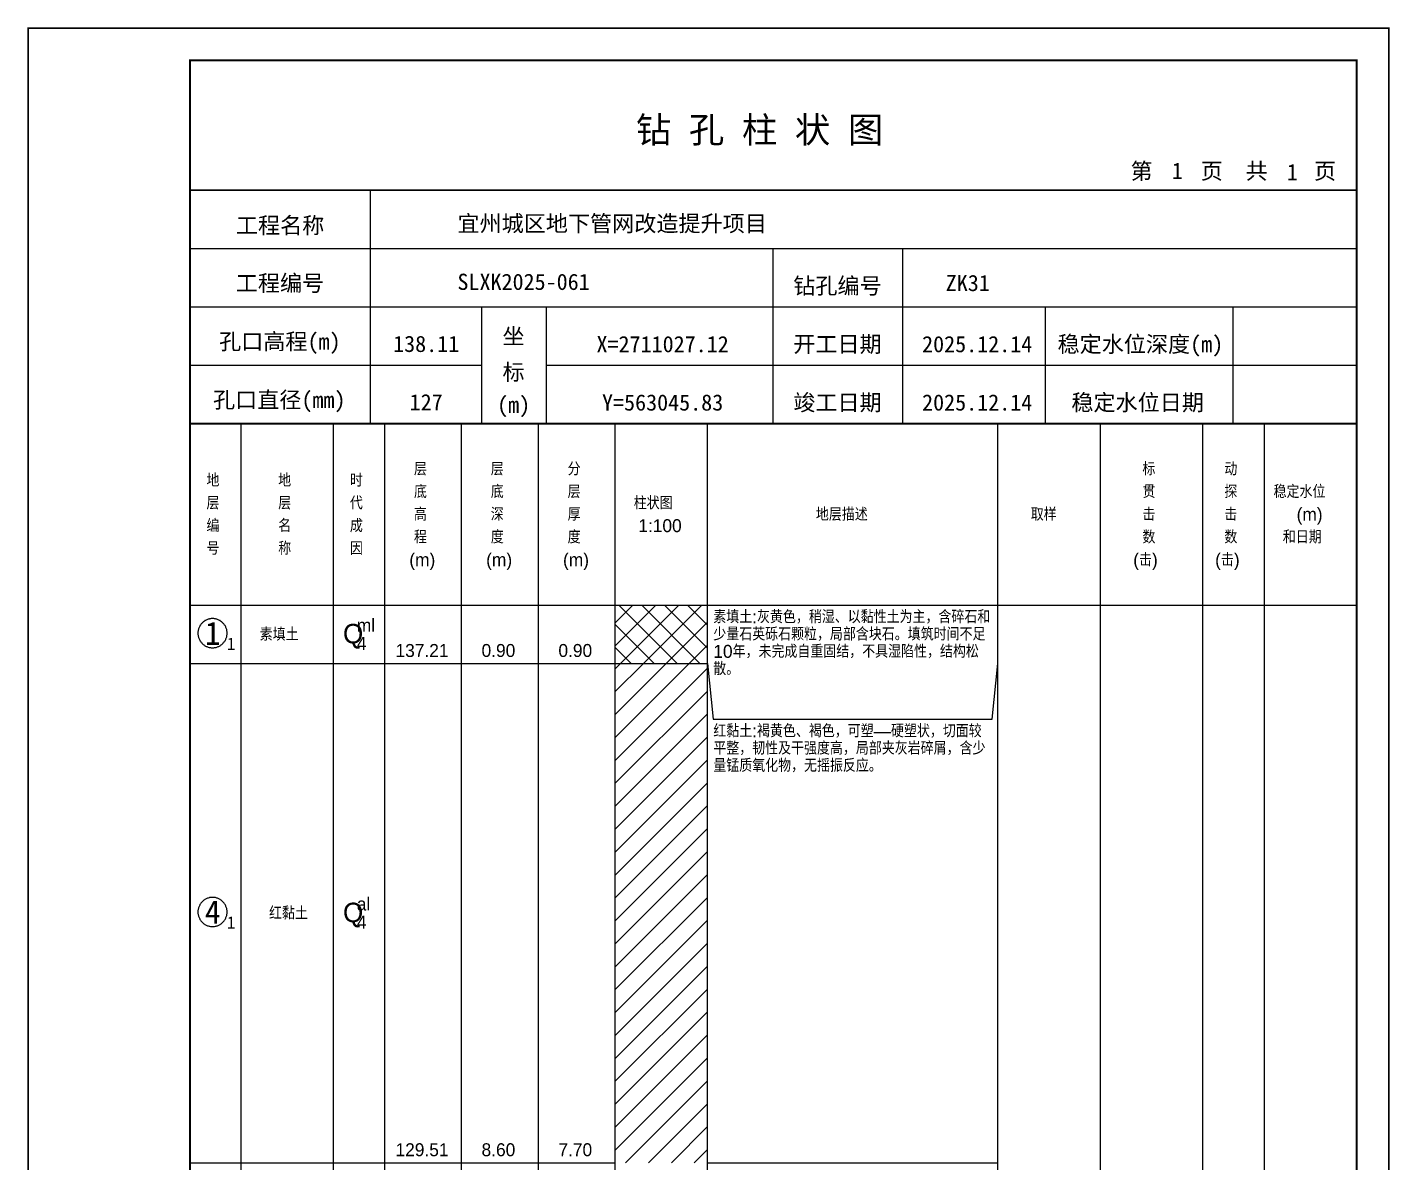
# Model space of a CAD drawing. Header units: millimetres. Extents: x 12489 to 89920, y 4630 to 4927.
# Drawn here: x 45049.3 to 45259.6, y 4751.7 to 4926.8 of the extents above; entities that cross this region are included whole.
import ezdxf
from ezdxf.enums import TextEntityAlignment as Align

# ---------------------------------------------------------------- set-up
doc = ezdxf.new("R2010")
doc.units = ezdxf.units.MM
doc.layers.add('ZZT_TC', color=7, linetype='Continuous')
doc.styles.add('成果图图块', font='', dxfattribs={"height": 2.5})
doc.styles.add('成果图模板', font='')
doc.styles.add('成果图模板标题', font='simhei.ttf')
doc.styles.add('成果图表体', font='Comfont.shx', dxfattribs={"height": 2, "bigfont": 'Hztxt12a.shx'})
doc.styles.get('成果图图块').set_extended_font_data('FangSong_GB2312')
doc.styles.get('成果图模板').set_extended_font_data('FangSong_GB2312')

# ---------------------------------------------------------------- blocks, each defined once
blk = doc.blocks.new('DCBH-1-1-1271', base_point=(0.3, -0.11))
at = {"layer": 'ZZT_TC', "color": 7}
blk.add_polyline3d([(-0.19, 2.31, 0), (-0.3, 2.31, 0), (-0.41, 2.3, 0), (-0.52, 2.29, 0), (-0.63, 2.27, 0), (-0.73, 2.24, 0), (-0.84, 2.21, 0), (-0.95, 2.18, 0), (-1.05, 2.14, 0), (-1.15, 2.09, 0), (-1.25, 2.04, 0), (-1.35, 1.99, 0), (-1.44, 1.93, 0), (-1.53, 1.87, 0), (-1.62, 1.8, 0), (-1.7, 1.73, 0), (-1.78, 1.65, 0), (-1.86, 1.57, 0), (-1.93, 1.49, 0), (-2, 1.4, 0), (-2.06, 1.31, 0), (-2.12, 1.22, 0), (-2.17, 1.12, 0), (-2.22, 1.02, 0), (-2.27, 0.92, 0), (-2.31, 0.82, 0), (-2.34, 0.71, 0), (-2.37, 0.61, 0), (-2.4, 0.5, 0), (-2.41, 0.39, 0), (-2.43, 0.28, 0), (-2.44, 0.17, 0), (-2.44, 0.06, 0), (-2.44, -0.05, 0), (-2.43, -0.16, 0), (-2.41, -0.27, 0), (-2.4, -0.38, 0), (-2.37, -0.49, 0), (-2.34, -0.6, 0), (-2.31, -0.7, 0), (-2.27, -0.8, 0), (-2.22, -0.9, 0), (-2.17, -1, 0), (-2.12, -1.1, 0), (-2.06, -1.19, 0), (-2, -1.28, 0), (-1.93, -1.37, 0), (-1.86, -1.45, 0), (-1.78, -1.53, 0), (-1.7, -1.61, 0), (-1.62, -1.68, 0), (-1.53, -1.75, 0), (-1.44, -1.81, 0), (-1.35, -1.87, 0), (-1.25, -1.93, 0), (-1.15, -1.98, 0), (-1.05, -2.02, 0), (-0.95, -2.06, 0), (-0.84, -2.1, 0), (-0.73, -2.13, 0), (-0.63, -2.15, 0), (-0.52, -2.17, 0), (-0.41, -2.18, 0), (-0.3, -2.19, 0), (-0.19, -2.19, 0), (-0.08, -2.19, 0), (0.03, -2.18, 0), (0.14, -2.17, 0), (0.25, -2.15, 0), (0.36, -2.13, 0), (0.47, -2.1, 0), (0.57, -2.06, 0), (0.67, -2.02, 0), (0.77, -1.98, 0), (0.87, -1.93, 0), (0.97, -1.87, 0), (1.06, -1.81, 0), (1.15, -1.75, 0), (1.24, -1.68, 0), (1.32, -1.61, 0), (1.4, -1.53, 0), (1.48, -1.45, 0), (1.55, -1.37, 0), (1.62, -1.28, 0), (1.68, -1.19, 0), (1.74, -1.1, 0), (1.8, -1, 0), (1.85, -0.9, 0), (1.89, -0.8, 0), (1.93, -0.7, 0), (1.97, -0.6, 0), (2, -0.49, 0), (2.02, -0.38, 0), (2.04, -0.27, 0), (2.05, -0.16, 0), (2.06, -0.05, 0), (2.06, 0.06, 0), (2.06, 0.17, 0), (2.05, 0.28, 0), (2.04, 0.39, 0), (2.02, 0.5, 0), (2, 0.61, 0), (1.97, 0.71, 0), (1.93, 0.82, 0), (1.89, 0.92, 0), (1.85, 1.02, 0), (1.8, 1.12, 0), (1.74, 1.22, 0), (1.68, 1.31, 0), (1.62, 1.4, 0), (1.55, 1.49, 0), (1.48, 1.57, 0), (1.4, 1.65, 0), (1.32, 1.73, 0), (1.24, 1.8, 0), (1.15, 1.87, 0), (1.06, 1.93, 0), (0.97, 1.99, 0), (0.87, 2.04, 0), (0.77, 2.09, 0), (0.67, 2.14, 0), (0.57, 2.18, 0), (0.47, 2.21, 0), (0.36, 2.24, 0), (0.25, 2.27, 0), (0.14, 2.29, 0), (0.03, 2.3, 0), (-0.08, 2.31, 0), (-0.19, 2.31, 0)], dxfattribs=at)
at = {"style": '成果图图块'}
blk.add_text('1', height=3.57, dxfattribs=at).set_placement((-0.16, -1.74), align=Align.CENTER)
blk.add_text('1', height=1.91, dxfattribs=at).set_placement((2.03, -2.53))
blk = doc.blocks.new('DCBH-1-1-1272', base_point=(0.3, -0.11))
at = {"layer": 'ZZT_TC', "color": 7}
blk.add_polyline3d([(-0.19, 2.31, 0), (-0.3, 2.31, 0), (-0.41, 2.3, 0), (-0.52, 2.29, 0), (-0.63, 2.27, 0), (-0.73, 2.24, 0), (-0.84, 2.21, 0), (-0.95, 2.18, 0), (-1.05, 2.14, 0), (-1.15, 2.09, 0), (-1.25, 2.04, 0), (-1.35, 1.99, 0), (-1.44, 1.93, 0), (-1.53, 1.87, 0), (-1.62, 1.8, 0), (-1.7, 1.73, 0), (-1.78, 1.65, 0), (-1.86, 1.57, 0), (-1.93, 1.49, 0), (-2, 1.4, 0), (-2.06, 1.31, 0), (-2.12, 1.22, 0), (-2.17, 1.12, 0), (-2.22, 1.02, 0), (-2.27, 0.92, 0), (-2.31, 0.82, 0), (-2.34, 0.71, 0), (-2.37, 0.61, 0), (-2.4, 0.5, 0), (-2.41, 0.39, 0), (-2.43, 0.28, 0), (-2.44, 0.17, 0), (-2.44, 0.06, 0), (-2.44, -0.05, 0), (-2.43, -0.16, 0), (-2.41, -0.27, 0), (-2.4, -0.38, 0), (-2.37, -0.49, 0), (-2.34, -0.6, 0), (-2.31, -0.7, 0), (-2.27, -0.8, 0), (-2.22, -0.9, 0), (-2.17, -1, 0), (-2.12, -1.1, 0), (-2.06, -1.19, 0), (-2, -1.28, 0), (-1.93, -1.37, 0), (-1.86, -1.45, 0), (-1.78, -1.53, 0), (-1.7, -1.61, 0), (-1.62, -1.68, 0), (-1.53, -1.75, 0), (-1.44, -1.81, 0), (-1.35, -1.87, 0), (-1.25, -1.93, 0), (-1.15, -1.98, 0), (-1.05, -2.02, 0), (-0.95, -2.06, 0), (-0.84, -2.1, 0), (-0.73, -2.13, 0), (-0.63, -2.15, 0), (-0.52, -2.17, 0), (-0.41, -2.18, 0), (-0.3, -2.19, 0), (-0.19, -2.19, 0), (-0.08, -2.19, 0), (0.03, -2.18, 0), (0.14, -2.17, 0), (0.25, -2.15, 0), (0.36, -2.13, 0), (0.47, -2.1, 0), (0.57, -2.06, 0), (0.67, -2.02, 0), (0.77, -1.98, 0), (0.87, -1.93, 0), (0.97, -1.87, 0), (1.06, -1.81, 0), (1.15, -1.75, 0), (1.24, -1.68, 0), (1.32, -1.61, 0), (1.4, -1.53, 0), (1.48, -1.45, 0), (1.55, -1.37, 0), (1.62, -1.28, 0), (1.68, -1.19, 0), (1.74, -1.1, 0), (1.8, -1, 0), (1.85, -0.9, 0), (1.89, -0.8, 0), (1.93, -0.7, 0), (1.97, -0.6, 0), (2, -0.49, 0), (2.02, -0.38, 0), (2.04, -0.27, 0), (2.05, -0.16, 0), (2.06, -0.05, 0), (2.06, 0.06, 0), (2.06, 0.17, 0), (2.05, 0.28, 0), (2.04, 0.39, 0), (2.02, 0.5, 0), (2, 0.61, 0), (1.97, 0.71, 0), (1.93, 0.82, 0), (1.89, 0.92, 0), (1.85, 1.02, 0), (1.8, 1.12, 0), (1.74, 1.22, 0), (1.68, 1.31, 0), (1.62, 1.4, 0), (1.55, 1.49, 0), (1.48, 1.57, 0), (1.4, 1.65, 0), (1.32, 1.73, 0), (1.24, 1.8, 0), (1.15, 1.87, 0), (1.06, 1.93, 0), (0.97, 1.99, 0), (0.87, 2.04, 0), (0.77, 2.09, 0), (0.67, 2.14, 0), (0.57, 2.18, 0), (0.47, 2.21, 0), (0.36, 2.24, 0), (0.25, 2.27, 0), (0.14, 2.29, 0), (0.03, 2.3, 0), (-0.08, 2.31, 0), (-0.19, 2.31, 0)], dxfattribs=at)
at = {"style": '成果图图块'}
blk.add_text('4', height=3.57, dxfattribs=at).set_placement((-0.16, -1.74), align=Align.CENTER)
blk.add_text('1', height=1.91, dxfattribs=at).set_placement((2.03, -2.53))
blk = doc.blocks.new('钻孔柱状图路桥昇龙制图梁世成校核莫家里.dwg149', base_point=(25, 236))
for p, q in [((52.82, 236), (52.82, 272)), ((25, 263), (205, 263)), ((115, 236), (115, 263)), ((135, 236), (135, 263)), ((25, 254), (205, 254)), ((70, 236), (70, 254)), ((80, 236), (80, 254)), ((157, 236), (157, 254)), ((185.95, 236), (185.95, 254)), ((25, 245), (70, 245)), ((80, 245), (205, 245))]:
    blk.add_line(p, q)
for points, const_width in [([(0, 0), (210, 0), (210, 297), (0, 297)], 0.25), ([(25, 5), (205, 5), (205, 292), (25, 292)], 0.3)]:
    blk.add_lwpolyline(points, close=True, dxfattribs=dict(const_width=const_width))
at = {"const_width": 0.3}
for points in [[(25, 272), (205, 272)], [(25, 236), (205, 236)]]:
    blk.add_lwpolyline(points, dxfattribs=at)
for s, height, style, p in [('钻 孔 柱 状 图', 4, '成果图模板标题', (93.8, 279.31)), ('第', 2.5, '成果图模板', (170.12, 273.7)), ('页', 2.5, '成果图模板', (180.96, 273.7)), ('共', 2.5, '成果图模板', (187.88, 273.7)), ('页', 2.5, '成果图模板', (198.44, 273.7)), ('工程名称', 2.5, '成果图模板', (32.07, 265.32)), ('宜州城区地下管网改造提升项目', 2.5, '成果图模板', (66.26, 265.61)), ('工程编号', 2.5, '成果图模板', (32.05, 256.41)), ('SLXK2025-061', 2.5, '成果图模板', (66.26, 256.61)), ('钻孔编号', 2.5, '成果图模板', (118.08, 256)), ('ZK31', 2.5, '成果图模板', (141.61, 256.43)), ('孔口高程(m)', 2.5, '成果图模板', (29.48, 247.41)), ('坐', 2.5, '成果图模板', (73.21, 248.24)), ('开工日期', 2.5, '成果图模板', (118.08, 247)), ('稳定水位深度(m)', 2.5, '成果图模板', (158.86, 247)), ('标', 2.5, '成果图模板', (73.21, 242.7)), ('孔口直径(mm)', 2.5, '成果图模板', (28.54, 238.41)), ('(m) ', 2.5, '成果图模板', (72.38, 237.65)), ('竣工日期', 2.5, '成果图模板', (118.08, 238)), ('稳定水位日期', 2.5, '成果图模板', (160.99, 238))]:
    blk.add_text(s, height=height, dxfattribs=dict(style=style)).set_placement(p)
at = {"style": '成果图模板'}
for s, p in [('1', (177.35, 273.74)), ('1', (195.08, 273.53)), ('138.11', (61.43, 247.04)), ('X=2711027.12', (97.92, 247)), ('2025.12.14', (146.46, 247)), ('127', (61.43, 238.04)), ('Y=563045.83', (97.92, 238)), ('2025.12.14', (146.46, 238))]:
    blk.add_text(s, height=2.5, dxfattribs=at).set_placement(p, align=Align.CENTER)

msp = doc.modelspace()

# ---------------------------------------------------------------- hatches: boundary and pattern name
at = {"linetype": 'Continuous'}
h = msp.add_hatch(dxfattribs=at)
h.set_pattern_fill('GKSTT', scale=0.5, style=0, pattern_type=2)
h.set_pattern_definition([(45, (0, 0), (-1.76776695, 1.76776695), []), (135, (0, 0), (-1.76776695, -1.76776695), [])])
h.paths.add_polyline_path([(45140.06, 4828.71), (45154.29, 4828.71), (45154.29, 4837.71), (45140.06, 4837.71)])
h = msp.add_hatch(dxfattribs=at)
h.set_pattern_fill('GKNXT', scale=0.5, style=0, pattern_type=2)
h.set_pattern_definition([(45, (0, 0), (-1.76776695, 1.76776695), [])])
h.paths.add_polyline_path([(45140.06, 4751.71), (45154.29, 4751.71), (45154.29, 4828.71), (45140.06, 4828.71)])

# ---------------------------------------------------------------- linework, layer by layer
at = {"color": 0}
for p, q in [((45074.45, 4837.71), (45082.35, 4837.71)), ((45074.45, 4828.71), (45074.45, 4837.71)), ((45082.35, 4828.71), (45082.35, 4837.71)), ((45074.45, 4828.71), (45082.35, 4828.71)), ((45074.45, 4828.71), (45082.35, 4828.71)), ((45074.45, 4751.71), (45074.45, 4828.71)), ((45082.35, 4751.71), (45082.35, 4828.71)), ((45074.45, 4751.71), (45082.35, 4751.71))]:
    msp.add_line(p, q, dxfattribs=at)
for points in [[(45074.45, 4865.71), (45082.35, 4865.71)], [(45074.45, 4837.71), (45074.45, 4865.71)], [(45082.35, 4837.71), (45082.35, 4865.71)], [(45082.35, 4865.71), (45096.58, 4865.71)], [(45082.35, 4837.71), (45082.35, 4865.71)], [(45096.58, 4837.71), (45096.58, 4865.71)], [(45096.58, 4865.71), (45104.49, 4865.71)], [(45096.58, 4837.71), (45096.58, 4865.71)], [(45104.49, 4837.71), (45104.49, 4865.71)], [(45104.49, 4865.71), (45116.35, 4865.71)], [(45104.49, 4837.71), (45104.49, 4865.71)], [(45116.35, 4837.71), (45116.35, 4865.71)], [(45116.35, 4865.71), (45128.2, 4865.71)], [(45116.35, 4837.71), (45116.35, 4865.71)], [(45128.2, 4837.71), (45128.2, 4865.71)], [(45128.2, 4865.71), (45140.06, 4865.71)], [(45128.2, 4837.71), (45128.2, 4865.71)], [(45140.06, 4837.71), (45140.06, 4865.71)], [(45140.06, 4865.71), (45154.29, 4865.71)], [(45140.06, 4837.71), (45140.06, 4865.71)], [(45154.29, 4837.71), (45154.29, 4865.71)], [(45154.29, 4865.71), (45199.11, 4865.71)], [(45154.29, 4837.71), (45154.29, 4865.71)], [(45199.11, 4837.71), (45199.11, 4865.71)], [(45199.11, 4865.71), (45214.92, 4865.71)], [(45199.11, 4837.71), (45199.11, 4865.71)], [(45214.92, 4837.71), (45214.92, 4865.71)], [(45214.92, 4865.71), (45230.73, 4865.71)], [(45214.92, 4837.71), (45214.92, 4865.71)], [(45230.73, 4837.71), (45230.73, 4865.71)], [(45230.73, 4865.71), (45240.22, 4865.71)], [(45230.73, 4837.71), (45230.73, 4865.71)], [(45240.22, 4837.71), (45240.22, 4865.71)], [(45240.22, 4865.71), (45254.45, 4865.71)], [(45240.22, 4837.71), (45240.22, 4865.71)], [(45254.45, 4837.71), (45254.45, 4865.71)], [(45074.45, 4837.71), (45082.35, 4837.71)], [(45074.45, 4643.71), (45074.45, 4837.71)], [(45074.45, 4837.71), (45082.35, 4837.71)], [(45082.35, 4643.71), (45082.35, 4837.71)], [(45082.35, 4837.71), (45096.58, 4837.71)], [(45082.35, 4643.71), (45082.35, 4837.71)], [(45082.35, 4837.71), (45096.58, 4837.71)], [(45082.35, 4837.71), (45096.58, 4837.71)], [(45082.35, 4828.71), (45082.35, 4837.71)], [(45096.58, 4643.71), (45096.58, 4837.71)], [(45096.58, 4828.71), (45096.58, 4837.71)], [(45096.58, 4837.71), (45104.49, 4837.71)], [(45096.58, 4643.71), (45096.58, 4837.71)], [(45096.58, 4837.71), (45104.49, 4837.71)], [(45096.58, 4837.71), (45104.49, 4837.71)], [(45096.58, 4828.71), (45096.58, 4837.71)], [(45104.49, 4643.71), (45104.49, 4837.71)], [(45104.49, 4828.71), (45104.49, 4837.71)], [(45104.49, 4837.71), (45116.35, 4837.71)], [(45104.49, 4643.71), (45104.49, 4837.71)], [(45104.49, 4837.71), (45116.35, 4837.71)], [(45104.49, 4837.71), (45116.35, 4837.71)], [(45104.49, 4828.71), (45104.49, 4837.71)], [(45116.35, 4643.71), (45116.35, 4837.71)], [(45116.35, 4828.71), (45116.35, 4837.71)], [(45116.35, 4837.71), (45128.2, 4837.71)], [(45116.35, 4643.71), (45116.35, 4837.71)], [(45116.35, 4837.71), (45128.2, 4837.71)], [(45116.35, 4837.71), (45128.2, 4837.71)], [(45116.35, 4828.71), (45116.35, 4837.71)], [(45128.2, 4643.71), (45128.2, 4837.71)], [(45128.2, 4828.71), (45128.2, 4837.71)], [(45128.2, 4837.71), (45140.06, 4837.71)], [(45128.2, 4643.71), (45128.2, 4837.71)], [(45128.2, 4837.71), (45140.06, 4837.71)], [(45128.2, 4837.71), (45140.06, 4837.71)], [(45128.2, 4828.71), (45128.2, 4837.71)], [(45140.06, 4643.71), (45140.06, 4837.71)], [(45140.06, 4828.71), (45140.06, 4837.71)], [(45140.06, 4837.71), (45154.29, 4837.71)], [(45140.06, 4643.71), (45140.06, 4837.71)], [(45140.06, 4837.71), (45154.29, 4837.71)], [(45154.29, 4643.71), (45154.29, 4837.71)], [(45154.29, 4837.71), (45199.11, 4837.71)], [(45154.29, 4643.71), (45154.29, 4837.71)], [(45154.29, 4837.71), (45199.11, 4837.71)], [(45154.29, 4828.71), (45154.29, 4837.71)], [(45199.11, 4643.71), (45199.11, 4837.71)], [(45199.11, 4828.71), (45199.11, 4837.71)], [(45199.11, 4837.71), (45214.92, 4837.71)], [(45199.11, 4643.71), (45199.11, 4837.71)], [(45199.11, 4837.71), (45214.92, 4837.71)], [(45214.92, 4643.71), (45214.92, 4837.71)], [(45214.92, 4837.71), (45230.73, 4837.71)], [(45214.92, 4643.71), (45214.92, 4837.71)], [(45214.92, 4837.71), (45230.73, 4837.71)], [(45230.73, 4643.71), (45230.73, 4837.71)], [(45230.73, 4837.71), (45240.22, 4837.71)], [(45230.73, 4643.71), (45230.73, 4837.71)], [(45230.73, 4837.71), (45240.22, 4837.71)], [(45240.22, 4643.71), (45240.22, 4837.71)], [(45240.22, 4837.71), (45254.45, 4837.71)], [(45240.22, 4643.71), (45240.22, 4837.71)], [(45240.22, 4837.71), (45254.45, 4837.71)], [(45254.45, 4643.71), (45254.45, 4837.71)], [(45082.35, 4828.71), (45096.58, 4828.71)], [(45082.35, 4828.71), (45096.58, 4828.71)], [(45082.35, 4751.71), (45082.35, 4828.71)], [(45096.58, 4751.71), (45096.58, 4828.71)], [(45096.58, 4828.71), (45104.49, 4828.71)], [(45096.58, 4828.71), (45104.49, 4828.71)], [(45096.58, 4751.71), (45096.58, 4828.71)], [(45104.49, 4751.71), (45104.49, 4828.71)], [(45104.49, 4828.71), (45116.35, 4828.71)], [(45104.49, 4828.71), (45116.35, 4828.71)], [(45104.49, 4751.71), (45104.49, 4828.71)], [(45116.35, 4751.71), (45116.35, 4828.71)], [(45116.35, 4828.71), (45128.2, 4828.71)], [(45116.35, 4828.71), (45128.2, 4828.71)], [(45116.35, 4751.71), (45116.35, 4828.71)], [(45128.2, 4751.71), (45128.2, 4828.71)], [(45128.2, 4828.71), (45140.06, 4828.71)], [(45128.2, 4828.71), (45140.06, 4828.71)], [(45128.2, 4751.71), (45128.2, 4828.71)], [(45140.06, 4751.71), (45140.06, 4828.71)], [(45154.29, 4828.71), (45155.19, 4820.11)], [(45154.29, 4751.71), (45154.29, 4828.71)], [(45198.22, 4820.11), (45199.11, 4828.71)], [(45199.11, 4751.71), (45199.11, 4828.71)], [(45155.19, 4820.11), (45198.22, 4820.11)], [(45082.35, 4751.71), (45096.58, 4751.71)], [(45096.58, 4751.71), (45104.49, 4751.71)], [(45104.49, 4751.71), (45116.35, 4751.71)], [(45116.35, 4751.71), (45128.2, 4751.71)], [(45128.2, 4751.71), (45140.06, 4751.71)], [(45154.29, 4751.71), (45199.11, 4751.71)]]:
    msp.add_lwpolyline(points, dxfattribs=at)
at = {"color": 7, "flags": 128}
msp.add_lwpolyline([(45140.06, 4828.71), (45154.29, 4828.71)], dxfattribs=at)

# ---------------------------------------------------------------- block references
for name, p in [('钻孔柱状图路桥昇龙制图梁世成校核莫家里.dwg149', (45074.45, 4865.71)), ('DCBH-1-1-1271', (45078.4, 4833.21)), ('DCBH-1-1-1272', (45078.4, 4790.21))]:
    msp.add_blockref(name, p)

# ---------------------------------------------------------------- texts
at = {"color": 0, "style": '成果图表体'}
for s, height, p in [('层', 2, (45109, 4857.71)), ('层', 2, (45120.85, 4857.71)), ('分', 2, (45132.71, 4857.71)), ('标', 2, (45221.41, 4857.71)), ('动', 2, (45234.05, 4857.71)), ('地', 2, (45076.98, 4855.96)), ('地', 2, (45088.05, 4855.96)), ('时', 2, (45099.11, 4855.96)), ('底', 2, (45109, 4854.21)), ('底', 2, (45120.85, 4854.21)), ('层', 2, (45132.71, 4854.21)), ('贯', 2, (45221.41, 4854.21)), ('探', 2, (45234.05, 4854.21)), ('稳定水位', 2, (45241.65, 4854.21)), ('层', 2, (45076.98, 4852.46)), ('层', 2, (45088.05, 4852.46)), ('代', 2, (45099.11, 4852.46)), ('高', 2, (45109, 4850.71)), ('深', 2, (45120.85, 4850.71)), ('厚', 2, (45132.71, 4850.71)), ('柱状图', 2, (45142.91, 4852.46)), ('地层描述', 2, (45171.02, 4850.71)), ('取样', 2, (45204.18, 4850.71)), ('击', 2, (45221.41, 4850.71)), ('击', 2, (45234.05, 4850.71)), ('(m)', 2, (45245.2, 4850.71)), ('编', 2, (45076.98, 4848.96)), ('名', 2, (45088.05, 4848.96)), ('成', 2, (45099.11, 4848.96)), ('1:100', 2, (45143.62, 4848.96)), ('程', 2, (45109, 4847.21)), ('度', 2, (45120.85, 4847.21)), ('度', 2, (45132.71, 4847.21)), ('数', 2, (45221.41, 4847.21)), ('数', 2, (45234.05, 4847.21)), ('和日期', 2, (45243.07, 4847.21)), ('号', 2, (45076.98, 4845.46)), ('称', 2, (45088.05, 4845.46)), ('因', 2, (45099.11, 4845.46)), ('(m)', 2, (45108.28, 4843.71)), ('(m)', 2, (45120.14, 4843.71)), ('(m)', 2, (45132, 4843.71)), ('(击)', 2, (45219.99, 4843.71)), ('(击)', 2, (45232.63, 4843.71)), ('素填土', 2, (45085.2, 4832.21)), ('Q', 3, (45098.05, 4831.81)), ('ml', 2, (45100.18, 4833.61)), ('4', 2, (45100.18, 4830.81)), ('137.21', 2, (45106.15, 4829.71)), ('0.90', 2, (45119.43, 4829.71)), ('0.90', 2, (45131.29, 4829.71)), ('Q', 3, (45098.05, 4788.81)), ('al', 2, (45100.18, 4790.61)), ('红黏土', 2, (45086.63, 4789.21)), ('4', 2, (45100.18, 4787.81)), ('129.51', 2, (45106.15, 4752.71)), ('8.60', 2, (45119.43, 4752.71)), ('7.70', 2, (45131.29, 4752.71))]:
    msp.add_text(s, height=height, dxfattribs=at).set_placement(p)
at = {"color": 0, "char_height": 2, "width": 43.0292, "attachment_point": 1, "line_spacing_factor": 0.8, "style": '成果图表体'}
for s, insert in [('素填土:灰黄色，稍湿、以黏性土为主，含碎石和少量石英砾石颗粒，局部含块石。填筑时间不足10年，未完成自重固结，不具湿陷性，结构松散。', (45155.19, 4836.91)), ('红黏土:褐黄色、褐色，可塑—硬塑状，切面较平整，韧性及干强度高，局部夹灰岩碎屑，含少量锰质氧化物，无摇振反应。', (45155.19, 4819.31))]:
    msp.add_mtext(s, dxfattribs=dict(at, insert=insert))

doc.saveas('drawing.dxf')
